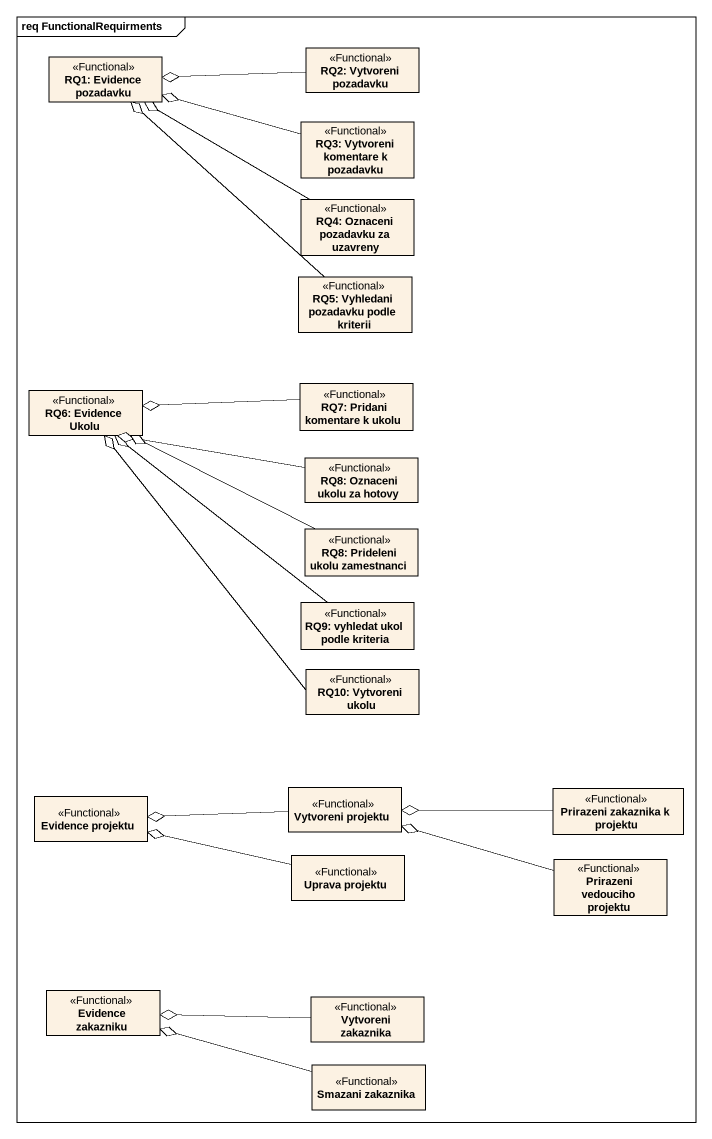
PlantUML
@startuml
mainframe req FunctionalRequirments
hide circle
hide empty members
class "RQ1: Evidence pozadavku" as RQ1_Evidence_pozadavku <<Functional>>
class "RQ2: Vytvoreni pozadavku" as RQ2_Vytvoreni_pozadavku <<Functional>>
class "RQ3: Vytvoreni komentare k pozadavku" as RQ3_Vytvoreni_komentare_k <<Functional>>
class "RQ4: Oznaceni pozadavku za uzavreny" as RQ4_Oznaceni_pozadavku_za <<Functional>>
class "RQ5: Vyhledani pozadavku podle kriterii" as RQ5_Vyhledani_pozadavku <<Functional>>
class "RQ6: Evidence Ukolu" as RQ6_Evidence_Ukolu <<Functional>>
class "RQ7: Pridani komentare k ukolu" as RQ7_Pridani_komentare_k <<Functional>>
class "RQ8: Oznaceni ukolu za hotovy" as RQ8_Oznaceni_ukolu_za_hotovy <<Functional>>
class "RQ8: Prideleni ukolu zamestnanci" as RQ8_Prideleni_ukolu <<Functional>>
class "RQ9: vyhledat ukol podle kriteria" as RQ9_vyhledat_ukol_podle <<Functional>>
class "RQ10: Vytvoreni ukolu" as RQ10_Vytvoreni_ukolu <<Functional>>
class "Evidence projektu" as Evidence_projektu <<Functional>>
class "Vytvoreni projektu" as Vytvoreni_projektu <<Functional>>
class "Prirazeni zakaznika k projektu" as Prirazeni_zakaznika_k <<Functional>>
class "Uprava projektu" as Uprava_projektu <<Functional>>
class "Prirazeni vedouciho projektu" as Prirazeni_vedouciho_projektu <<Functional>>
class "Evidence zakazniku" as Evidence_zakazniku <<Functional>>
class "Vytvoreni zakaznika" as Vytvoreni_zakaznika <<Functional>>
class "Smazani zakaznika" as Smazani_zakaznika <<Functional>>
RQ2_Vytvoreni_pozadavku -left-o RQ1_Evidence_pozadavku
RQ3_Vytvoreni_komentare_k -left-o RQ1_Evidence_pozadavku
RQ4_Oznaceni_pozadavku_za -left-o RQ1_Evidence_pozadavku
RQ5_Vyhledani_pozadavku -up-o RQ1_Evidence_pozadavku
RQ7_Pridani_komentare_k -left-o RQ6_Evidence_Ukolu
RQ8_Oznaceni_ukolu_za_hotovy -left-o RQ6_Evidence_Ukolu
RQ8_Prideleni_ukolu -left-o RQ6_Evidence_Ukolu
RQ9_vyhledat_ukol_podle -up-o RQ6_Evidence_Ukolu
RQ10_Vytvoreni_ukolu -up-o RQ6_Evidence_Ukolu
Vytvoreni_projektu -left-o Evidence_projektu
Prirazeni_zakaznika_k -left-o Vytvoreni_projektu
Uprava_projektu -left-o Evidence_projektu
Prirazeni_vedouciho_projektu -left-o Vytvoreni_projektu
Vytvoreni_zakaznika -left-o Evidence_zakazniku
Smazani_zakaznika -left-o Evidence_zakazniku
@enduml
